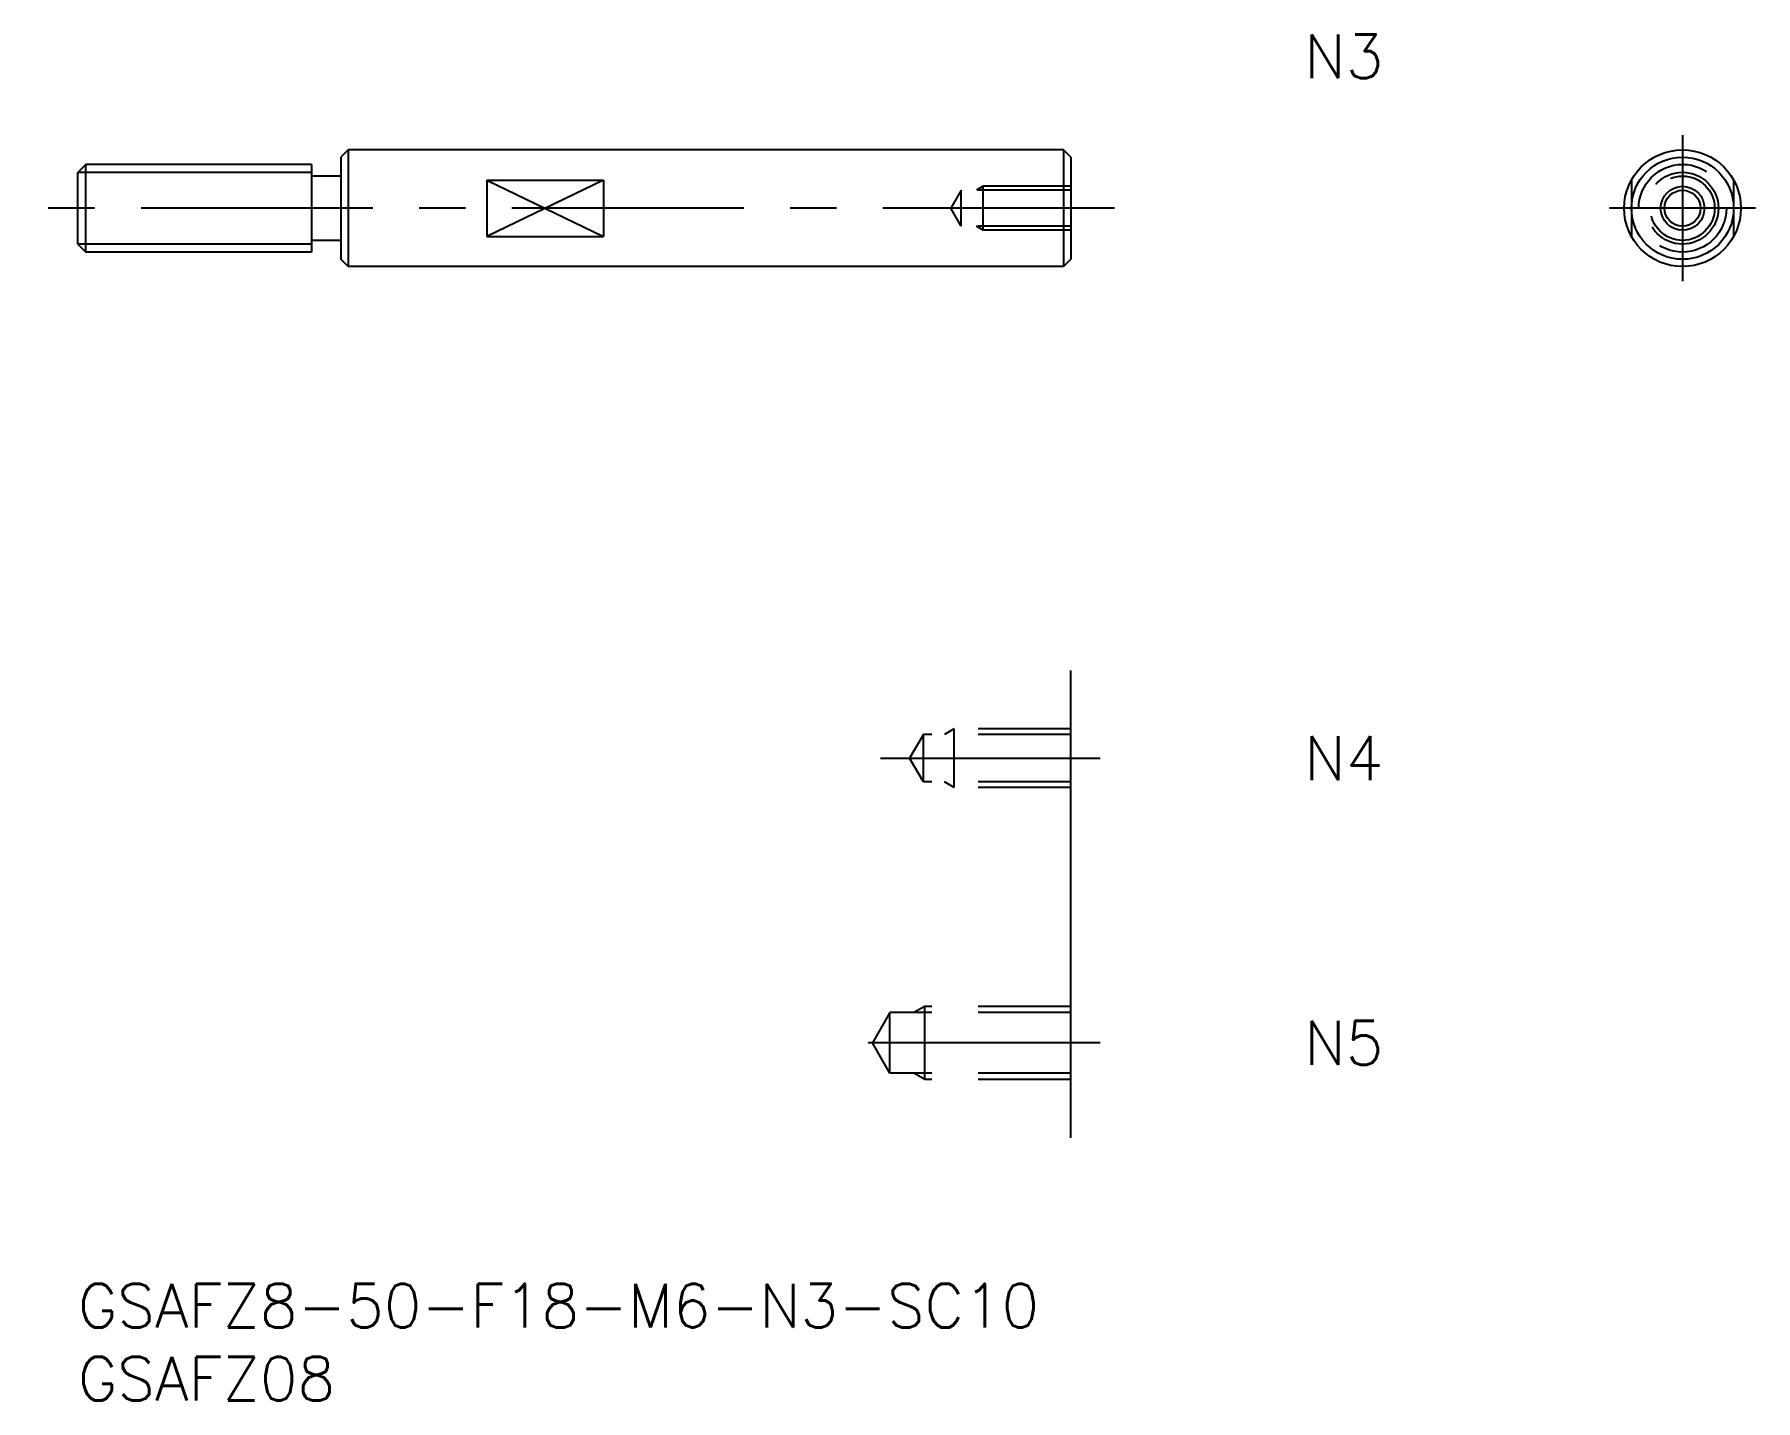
# Model space of a CAD drawing. Extents: x -3 to 115, y -8 to 86.
import ezdxf

# ---------------------------------------------------------------- set-up
doc = ezdxf.new("R2010")
doc.units = 0
doc.header["$LTSCALE"] = 0.5
doc.linetypes.add('CENTER', pattern=[50.8, 31.75, -6.35, 6.35, -6.35])
doc.linetypes.add('DASHED', pattern=[19.05, 12.7, -6.35])
for name, color, linetype in [('MSM_CENTER', 1, 'CENTER'), ('MSM_CONTINUOUS', 7, 'CONTINUOUS'), ('MSM_DASHED', 4, 'DASHED'), ('MSM_NARROW', 5, 'CONTINUOUS'), ('MSM_PART_NUMBER', 7, 'CONTINUOUS')]:
    doc.layers.add(name, color=color, linetype=linetype)
doc.styles.get("Standard").update_dxf_attribs({"font": 'txt.shx', "height": 3, "bigfont": 'bigfont.shx'})

# ---------------------------------------------------------------- blocks, each defined once
blk = doc.blocks.new('*U53')
at = {"layer": 'MSM_PART_NUMBER'}
blk.add_text('GSAFZ8-50-F18-M6-N3-SC10', height=3, dxfattribs=at).set_placement((0, -3))
blk = doc.blocks.new('*U54')
at = {"layer": 'MSM_PART_NUMBER'}
blk.add_text('GSAFZ08', height=3, dxfattribs=at).set_placement((0, -8))
blk = doc.blocks.new('*U55')
at = {"layer": 'MSM_PART_NUMBER'}
blk.add_text('N4', height=3, dxfattribs=at).set_placement((84, 34.5))
blk = doc.blocks.new('*U56')
at = {"layer": 'MSM_PART_NUMBER'}
blk.add_text('N5', height=3, dxfattribs=at).set_placement((84, 15))
blk = doc.blocks.new('*U57')
at = {"layer": 'MSM_PART_NUMBER'}
blk.add_text('N3', height=3, dxfattribs=at).set_placement((84, 82.57))

msp = doc.modelspace()

# ---------------------------------------------------------------- linework, layer by layer
at = {"layer": 'MSM_CENTER'}
for p, q in [((109.89, 78.67), (109.89, 68.67)), ((71, 73.67), (-2.98, 73.67)), ((114.89, 73.67), (104.89, 73.67)), ((54.96, 36), (70, 36)), ((70, 16.5), (52.41, 16.5))]:
    msp.add_line(p, q, dxfattribs=at)
at = {"layer": 'MSM_CONTINUOUS'}
for p, q in [((0.54, 76.67), (0, 76.12)), ((16, 76.67), (0.54, 76.67)), ((0.54, 70.67), (0.54, 76.67)), ((16, 76.67), (16, 70.67)), ((18.5, 77.67), (18, 77.17)), ((18, 77.17), (18, 70.17)), ((67.5, 77.67), (18.5, 77.67)), ((18.5, 77.67), (18.5, 69.67)), ((68, 77.17), (67.5, 77.67)), ((67.5, 77.67), (67.5, 69.67)), ((68, 77.17), (68, 70.17)), ((0, 71.21), (0, 76.12)), ((18, 75.87), (16, 75.87)), ((28, 75.6), (28, 71.73)), ((28, 75.6), (36, 75.6)), ((36, 75.6), (36, 71.73)), ((0, 71.21), (0.54, 70.67)), ((18, 71.47), (16, 71.47)), ((28, 71.73), (36, 71.73)), ((16, 70.67), (0.54, 70.67)), ((18.5, 69.67), (18, 70.17)), ((67.5, 69.67), (18.5, 69.67)), ((68, 70.17), (67.5, 69.67)), ((68, 10), (68, 42))]:
    msp.add_line(p, q, dxfattribs=at)
for radius in [4, 3.5, 1.23]:
    msp.add_circle((109.89, 73.67), radius, dxfattribs=at)
at = {"layer": 'MSM_DASHED'}
for p, q in [((106.39, 75.6), (106.39, 71.73)), ((113.39, 75.6), (113.39, 71.73)), ((60.5, 74.9), (59.79, 73.67)), ((68, 74.9), (60.5, 74.9)), ((60.5, 72.44), (60.5, 74.9)), ((62, 75.17), (61.53, 74.9)), ((68, 75.17), (62, 75.17)), ((62, 72.17), (62, 75.17)), ((60.5, 72.44), (59.79, 73.67)), ((68, 72.44), (60.5, 72.44)), ((62, 72.17), (61.53, 72.44)), ((68, 72.17), (62, 72.17)), ((60, 38), (59.34, 37.62)), ((68, 38), (60, 38)), ((60, 34), (60, 38)), ((57.9, 37.62), (56.96, 36)), ((68, 37.62), (57.9, 37.62)), ((57.9, 34.38), (57.9, 37.62)), ((57.9, 34.38), (56.96, 36)), ((68, 34.38), (57.9, 34.38)), ((60, 34), (59.34, 34.38)), ((68, 34), (60, 34)), ((58, 19), (57.25, 18.57)), ((68, 19), (58, 19)), ((58, 14), (58, 19)), ((55.6, 18.57), (54.41, 16.5)), ((68, 18.57), (55.6, 18.57)), ((55.6, 14.43), (55.6, 18.57)), ((55.6, 14.43), (54.41, 16.5)), ((68, 14.43), (55.6, 14.43)), ((58, 14), (57.25, 14.43)), ((68, 14), (58, 14))]:
    msp.add_line(p, q, dxfattribs=at)
for radius in [3, 2.46, 2.2]:
    msp.add_circle((109.89, 73.67), radius, dxfattribs=at)
at = {"layer": 'MSM_NARROW'}
for p, q in [((16, 76.12), (0, 76.12)), ((28, 75.6), (36, 71.73)), ((36, 75.6), (28, 71.73)), ((16, 71.21), (0, 71.21))]:
    msp.add_line(p, q, dxfattribs=at)
msp.add_circle((109.89, 73.67), 1.5, dxfattribs=at)

# ---------------------------------------------------------------- block references
at = {"layer": 'MSM_CONTINUOUS'}
for name in ['*U57', '*U55', '*U56', '*U53', '*U54']:
    msp.add_blockref(name, (0, 0), dxfattribs=at)

doc.saveas('drawing.dxf')
